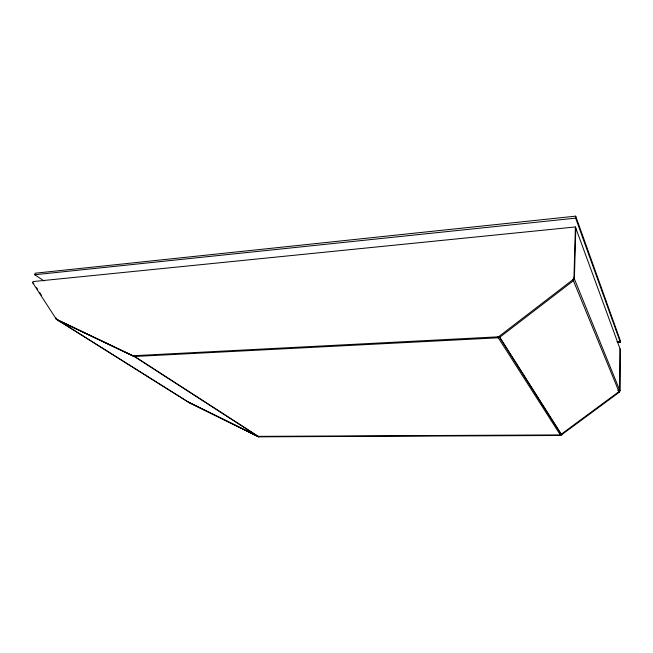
<?xml version="1.0" encoding="UTF-8"?>
<svg xmlns="http://www.w3.org/2000/svg" width="653" height="653" viewBox="0 0 653 653"><rect width="100%" height="100%" fill="white"/><g stroke="black" fill="none" stroke-linecap="round" stroke-linejoin="round"><path stroke-width="0.98" d="M188.154 401.905L257.755 436.367L560.323 434.914L618.962 391.612L619.705 390.233L620.024 348.8M619.966 390.869L620.285 349.494L575.391 226.958L32.952 281.574L32.65 282.7L56.37 319.276L189.297 402.705L258.498 436.849L560.682 435.469L619.224 392.257L619.966 390.869L573.946 277.86L575.391 226.958M617.281 342.433L620.334 342.286L620.35 340.654L575.693 216.151L35.172 273.207L34.764 274.742L44.045 280.953M620.334 342.286L575.636 218.143L575.693 216.151M575.815 228.117L574.379 278.937L573.416 280.692L499.798 337.234L498.288 337.797L134.053 356.505L57.57 320.027L56.117 318.019M560.323 434.914L560.38 433.143L499.504 337.315M56.37 319.276L132.91 355.763L497.684 336.866L499.202 336.295L572.975 279.623L573.946 277.86M34.764 274.742L575.636 218.143M617.028 341.723L620.081 341.576M617.754 390.282L619.705 390.233M57.57 320.027L133.171 355.934M188.505 402.207L257.772 436.253L134.085 356.367M56.003 318.95L189.297 402.705M133.53 355.73L259.037 436.849M132.91 355.763L134.053 356.505M257.755 436.367L258.498 436.849M32.65 282.7L33.842 283.484M560.38 433.143L561.515 434.514M36.56 287.695L37.645 289.377M39.817 292.748L41.449 295.27M497.684 336.866L560.682 435.469M499.202 336.295L561.874 435.078M572.975 279.623L619.224 392.257"/></g></svg>
